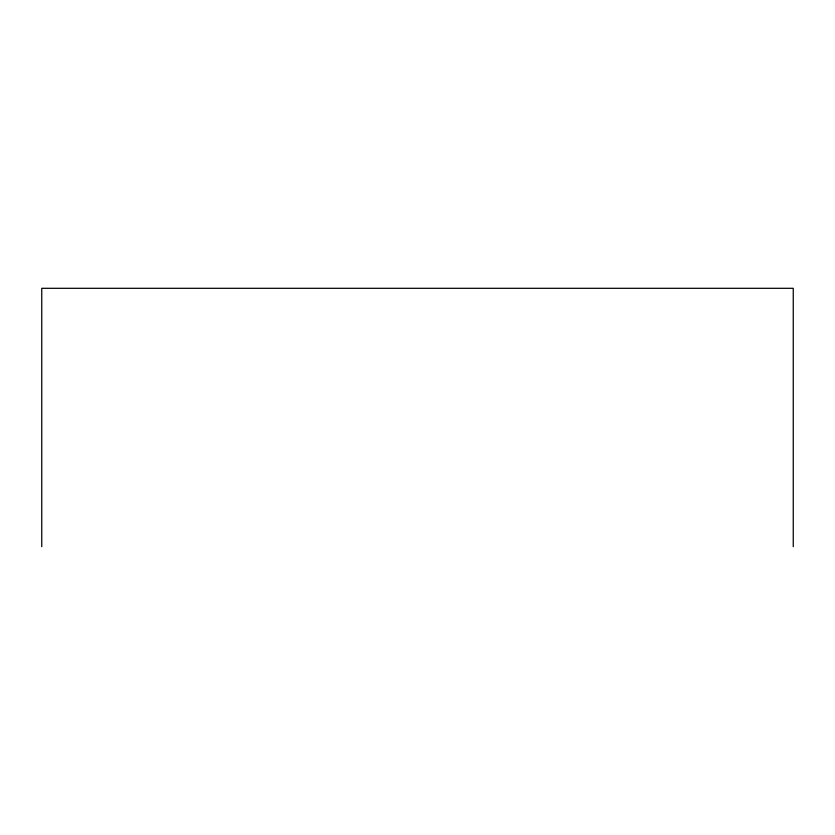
<?xml version="1.0" encoding="UTF-8"?>
<svg xmlns="http://www.w3.org/2000/svg" width="835" height="835" viewBox="0 0 835 835"><rect width="100%" height="100%" fill="white"/><g stroke="black" fill="none" stroke-linecap="round" stroke-linejoin="round"><path stroke-width="1.25" d="M793.25 546.695L793.25 288.305L41.75 288.305L41.75 546.695"/></g></svg>
